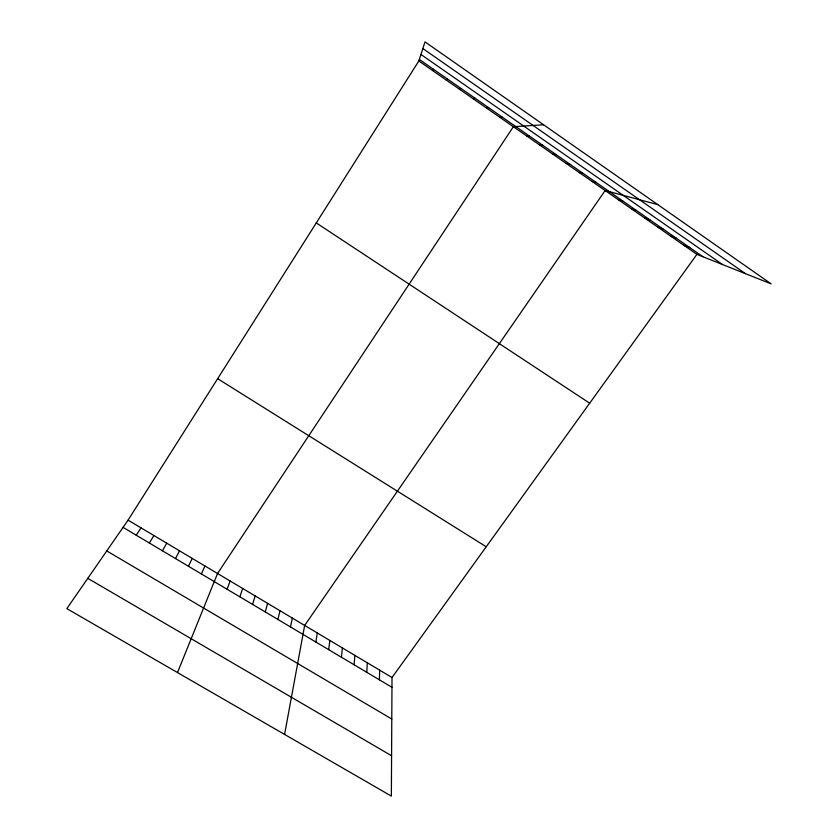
<?xml version="1.0" encoding="UTF-8"?>
<svg xmlns="http://www.w3.org/2000/svg" width="838" height="838" viewBox="0 0 838 838"><rect width="100%" height="100%" fill="white"/><g stroke="black" fill="none" stroke-linecap="round" stroke-linejoin="round"><path stroke-width="1.26" d="M696.923 254.364L392.016 677.523L391.356 796.1L66.831 608.639L128.067 520.147L418.832 60.975L425.013 41.9L771.17 283.883L696.923 254.364L418.832 60.975M379.405 679.828L379.677 670.159M366.793 672.327L367.295 662.774M354.139 664.796L354.862 655.368M341.433 657.243L342.386 647.921M328.674 649.649L329.858 640.452M315.863 642.034L317.277 632.952M284.585 734.423L304.655 625.431L605.141 190.53L657.778 204.619M290.472 626.939L292.347 618.088M277.891 619.46L279.997 610.734M265.269 611.95L267.605 603.339M252.594 604.408L255.161 595.923M239.867 596.834L242.674 588.475M227.088 589.24L230.136 580.996M177.499 672.568L217.545 573.496L513.369 126.716L543.558 124.768M201.392 573.957L204.912 565.964M188.466 566.268L192.227 558.401M175.488 558.558L179.5 550.807M162.457 550.807L166.71 543.181M432.513 70.486L433.288 69.166M149.374 543.024L153.878 535.534M136.248 535.22L141.004 527.856M446.13 79.956L447.188 78.835M459.695 89.394L461.026 88.461M473.198 98.779L474.811 98.046M486.648 108.133L488.523 107.589M500.035 117.446L502.182 117.1M526.641 135.945L529.333 135.976M539.861 145.142L542.815 145.362M553.028 154.297L556.243 154.695M566.132 163.41L569.61 163.997M579.194 172.492L582.923 173.257M592.194 181.532L596.174 182.485M618.423 199.769L622.917 201.089M631.643 208.966L636.388 210.464M644.81 218.121L649.817 219.797M657.924 227.234L663.172 229.099M670.976 236.316L676.486 238.348M683.986 245.356L689.726 247.566M87.791 578.346L391.576 755.75M106.761 550.933L391.786 719.014M123.06 527.374L391.964 687.296M128.067 520.147L392.016 677.523M217.65 378.692L486.218 546.774M316.282 222.929L589.68 403.204M420.948 54.449L722.534 264.546M419.325 59.446L702.925 256.742M422.865 48.541L745.527 273.691"/></g></svg>
